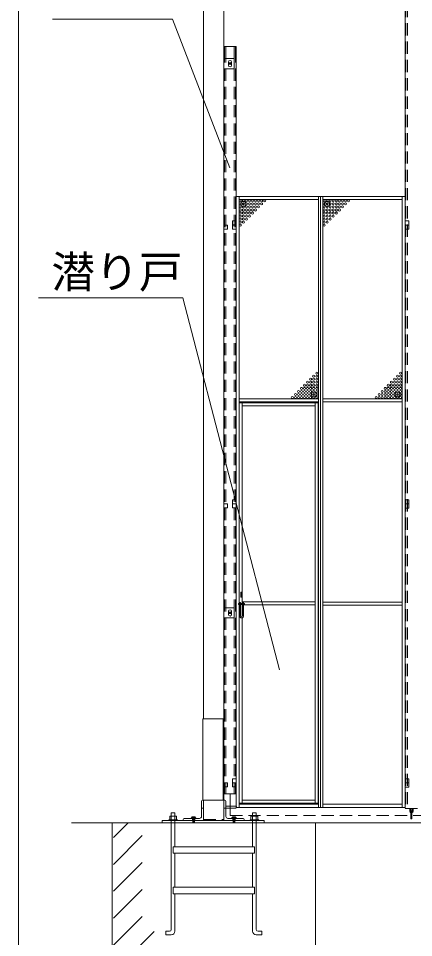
# Model space of a CAD drawing. Units: millimetres, scale not verified. Extents: x -12406 to 12406, y -8553 to 8553.
# Drawn here: x -12406 to -10462, y -5140 to -620 of the extents above; entities that cross this region are included whole.
import ezdxf
from ezdxf.enums import TextEntityAlignment as Align

# ---------------------------------------------------------------- set-up
doc = ezdxf.new("R2010")
doc.units = ezdxf.units.MM
doc.header["$LTSCALE"] = 50
doc.header["$PDMODE"] = 32
doc.header["$PDSIZE"] = 25
for name, pattern in [('CHAIN2', [12, 9, -1, 1, -1]), ('DASHED1', [1.8, 1.2, -0.6]), ('DOUBLE_CHAIN2', [12.8, 9, -1, 0.6, -0.6, 0.6, -1])]:
    doc.linetypes.add(name, pattern=pattern)
for name, color, linetype, lineweight in [('0-0_0', 7, 'Continuous', 9), ('0-5_CYG-144', 7, 'Continuous', 9), ('0-B_ﾒッｼュﾊﾟﾈﾙ用ﾌﾞﾛッｸ', 7, 'Continuous', 9)]:
    doc.layers.add(name, color=color, linetype=linetype, lineweight=lineweight)
doc.styles.add('ＭＳ ゴシック', font='')
doc.styles.get('ＭＳ ゴシック').set_extended_font_data('MS Gothic')

msp = doc.modelspace()

# ---------------------------------------------------------------- linework, layer by layer
at = {"layer": '0-0_0'}
for p, q in [((-12406.14, 8553.31), (-12406.14, -8553.31)), ((-12307.73, -1994.45), (-11596.85, -1994.45)), ((-11121.82, -3822.68), (-11596.85, -1994.45)), ((-11945.02, -4575.62), (-11945.02, -5575.62)), ((-11938.41, -4646.93), (-11866.49, -4575)), ((-10945.02, -4575.62), (-10945.02, -5575.62)), ((-11938.41, -4779.51), (-11797.41, -4638.51)), ((-11938.41, -4912.09), (-11797.41, -4771.09)), ((-11938.41, -5044.67), (-11797.41, -4903.67)), ((-11938.41, -5177.26), (-11797.41, -5036.26)), ((-11938.41, -5309.84), (-11738.81, -5110.24))]:
    msp.add_line(p, q, dxfattribs=at)
msp.add_lwpolyline([(-12239.03, -624.92), (-11647.42, -624.92), (-11365.99, -1355.35)], dxfattribs=at)
at = {"layer": '0-5_CYG-144'}
for p, q in [((-11495.01, -64), (-11495.01, -4063.67)), ((-10502.56, -4504.12), (-10502.56, -284.34)), ((-11395.02, -4563.62), (-11395.02, -463.97)), ((-11335.14, -757.78), (-11394.84, -757.78)), ((-11335.14, -4433.19), (-11335.14, -757.78)), ((-11392.55, -776.78), (-11395.02, -776.78)), ((-11394.84, -4433.19), (-11394.84, -776.78)), ((-11372.52, -834.94), (-11372.52, -850.94)), ((-11357.52, -834.94), (-11357.52, -850.94)), ((-11335.35, -1496.33), (-11335.35, -4499.33)), ((-10502.85, -1496.33), (-11335.35, -1496.33)), ((-11320.36, -4499.33), (-11320.36, -1496.33)), ((-10930.1, -1511.33), (-11320.36, -1511.33)), ((-10930.1, -4499.33), (-10930.1, -1496.33)), ((-10919.1, -4499.33), (-10919.1, -1496.33)), ((-10908.1, -4499.33), (-10908.1, -1496.33)), ((-10908.1, -1511.33), (-10517.85, -1511.33)), ((-10517.85, -4499.33), (-10517.85, -1496.33)), ((-10502.85, -1496.33), (-10502.85, -4499.33)), ((-11335.35, -1616.33), (-11352.35, -1616.33)), ((-10502.85, -1616.33), (-10485.85, -1616.33)), ((-11352.35, -1635.9), (-11335.35, -1635.9)), ((-11352.35, -1636.33), (-11335.35, -1636.33)), ((-10485.85, -1636.33), (-10502.85, -1636.33)), ((-10502.56, -1659.27), (-10502.56, -1639.27)), ((-10930.1, -2490.33), (-11320.36, -2490.33)), ((-10930.1, -2505.33), (-11320.36, -2505.33)), ((-10930.5, -2510.96), (-11320.36, -2510.96)), ((-11305.16, -2510.96), (-11305.16, -3496.65)), ((-10945.69, -2525.97), (-11305.16, -2525.97)), ((-10945.69, -2510.96), (-10945.69, -4478.33)), ((-10930.5, -2510.96), (-10930.5, -4484.33)), ((-10908.1, -2490.33), (-10517.85, -2490.33)), ((-10908.1, -2505.33), (-10517.85, -2505.33)), ((-11335.35, -2987.83), (-11352.35, -2987.83)), ((-11352.35, -3007.4), (-11335.14, -3007.4)), ((-11352.35, -3007.83), (-11335.35, -3007.83)), ((-10502.56, -3009.2), (-10502.56, -3029.2)), ((-11318.33, -3501.72), (-11323.39, -3501.72)), ((-11313.26, -3496.65), (-11303.14, -3496.65)), ((-11303.14, -3501.72), (-11313.26, -3501.72)), ((-10945.69, -3488.55), (-11305.16, -3488.55)), ((-11305.16, -3501.72), (-11305.16, -3561.48)), ((-11303.14, -3503.55), (-11305.16, -3503.55)), ((-11298.07, -3496.65), (-11293, -3496.65)), ((-10945.69, -3503.55), (-11298.07, -3503.55)), ((-10908.1, -3490.33), (-10517.85, -3490.33)), ((-10908.1, -3505.33), (-10517.85, -3505.33)), ((-11372.52, -3535.28), (-11372.52, -3551.28)), ((-11357.52, -3535.28), (-11357.52, -3551.28)), ((-11305.16, -3567.1), (-11305.16, -4478.33)), ((-11352.35, -4359.33), (-11335.35, -4359.33)), ((-11352.35, -4378.47), (-11335.14, -4378.47)), ((-11335.35, -4378.9), (-11352.35, -4378.9)), ((-11335.35, -4379.33), (-11352.35, -4379.33)), ((-11335.35, -4378.48), (-11352.28, -4378.48)), ((-10502.56, -4379.14), (-10502.56, -4399.13)), ((-11505.01, -4468.63), (-11505.01, -4543.63)), ((-11398.22, -4463.64), (-11500.02, -4463.64)), ((-11495.01, -4563.62), (-11495.01, -4463.64)), ((-11395.02, -4463.64), (-11390.02, -4463.64)), ((-11335.14, -4433.19), (-11394.84, -4433.19)), ((-11385.02, -4468.63), (-11385.02, -4543.63)), ((-10945.69, -4463.33), (-11305.16, -4463.33)), ((-11495.01, -4503.63), (-11505.01, -4503.63)), ((-11337.03, -4503.63), (-11395.02, -4503.63)), ((-11385.02, -4493.63), (-11337.03, -4493.63)), ((-10502.85, -4499.33), (-11335.35, -4499.33)), ((-11320.36, -4478.33), (-10930.1, -4478.33)), ((-11320.36, -4484.33), (-10930.1, -4484.33)), ((-10908.1, -4484.33), (-10517.85, -4484.33)), ((-10502.56, -4504.34), (-10442.56, -4504.34)), ((-10481.06, -4504.34), (-10481.06, -4517.84)), ((-10476.06, -4504.34), (-10476.06, -4517.84)), ((-10475.06, -4518.84), (-10475.06, -4553.84)), ((-10470.06, -4518.84), (-10470.06, -4553.84)), ((-10469.06, -4504.34), (-10469.06, -4517.84)), ((-10464.06, -4504.34), (-10464.06, -4517.84)), ((-11197.06, -4564), (-11698.52, -4564)), ((-11698.52, -4564), (-11698.52, -4575.5)), ((-11661.7, -4544.16), (-11661.7, -4560.07)), ((-11629.87, -4542.17), (-11659.72, -4542.17)), ((-11653.75, -5099.3), (-11653.75, -4528.19)), ((-11651.75, -4526.2), (-11637.82, -4526.2)), ((-11635.84, -4528.19), (-11635.84, -4693.35)), ((-11627.88, -4560.07), (-11627.88, -4544.16)), ((-11595.01, -4558.62), (-11595.01, -4563.62)), ((-11295.03, -4563.62), (-11595.01, -4563.62)), ((-11515.01, -4553.63), (-11590.01, -4553.63)), ((-11552.25, -4547.64), (-11552.25, -4551.62)), ((-11538.33, -4545.65), (-11550.27, -4545.65)), ((-11550.27, -4553.61), (-11550.27, -4563.56)), ((-11548.28, -4555.6), (-11540.32, -4553.61)), ((-11548.28, -4557.59), (-11540.32, -4555.6)), ((-11548.28, -4559.58), (-11540.32, -4557.59)), ((-11548.28, -4561.57), (-11540.32, -4559.58)), ((-11548.28, -4563.56), (-11540.32, -4561.57)), ((-11548.28, -4565.55), (-11540.32, -4563.56)), ((-11538.33, -4553.61), (-11538.33, -4563.56)), ((-11536.34, -4551.62), (-11536.34, -4547.64)), ((-11375.02, -4553.63), (-11300.03, -4553.63)), ((-11353.27, -4547.64), (-11353.27, -4551.62)), ((-11339.34, -4545.65), (-11351.28, -4545.65)), ((-11351.28, -4553.61), (-11351.28, -4563.56)), ((-11349.29, -4555.6), (-11341.33, -4553.61)), ((-11349.29, -4557.59), (-11341.33, -4555.6)), ((-11349.29, -4559.58), (-11341.33, -4557.59)), ((-11349.29, -4561.57), (-11341.33, -4559.58)), ((-11349.29, -4563.56), (-11341.33, -4561.57)), ((-11349.29, -4565.55), (-11341.33, -4563.56)), ((-11339.34, -4553.61), (-11339.34, -4563.56)), ((-11337.35, -4551.62), (-11337.35, -4547.64)), ((-11295.03, -4558.62), (-11295.03, -4563.62)), ((-11261.73, -4544.16), (-11261.73, -4560.07)), ((-11229.89, -4542.17), (-11259.74, -4542.17)), ((-11253.77, -4693.35), (-11253.77, -4528.2)), ((-11251.77, -4526.2), (-11237.86, -4526.2)), ((-11235.86, -4528.2), (-11235.86, -5099.3)), ((-11227.9, -4560.07), (-11227.9, -4544.16)), ((-11197.06, -4564), (-11197.06, -4575.5)), ((-12145.02, -4575.62), (3754.98, -4575.62)), ((-11698.52, -4575.5), (-11197.06, -4575.5)), ((-11548.28, -4567.54), (-11540.32, -4565.55)), ((-11548.28, -4569.53), (-11540.32, -4567.54)), ((-11548.28, -4571.52), (-11540.32, -4569.53)), ((-11548.28, -4573.51), (-11540.32, -4571.52)), ((-11548.28, -4575.5), (-11540.32, -4573.51)), ((-11349.29, -4567.54), (-11341.33, -4565.55)), ((-11349.29, -4569.53), (-11341.33, -4567.54)), ((-11349.29, -4571.52), (-11341.33, -4569.53)), ((-11349.29, -4573.51), (-11341.33, -4571.52)), ((-11349.29, -4575.5), (-11341.33, -4573.51)), ((-11635.84, -4725.18), (-11635.84, -4892.34)), ((-11253.77, -4892.34), (-11253.77, -4725.18)), ((-11635.84, -4924.18), (-11635.84, -5108.26)), ((-11253.77, -5108.26), (-11253.77, -4924.18)), ((-11653.75, -5126.16), (-11680.61, -5126.16)), ((-11235.86, -5126.16), (-11209, -5126.16))]:
    msp.add_line(p, q, dxfattribs=at)
at = {"layer": '0-5_CYG-144', "linetype": 'DASHED1'}
for p, q in [((-10500.25, -284.34), (-10500.25, -4504.34)), ((-10492.56, -284.34), (-10492.56, -4504.34)), ((-11392.55, -776.78), (-11392.55, -4433.19)), ((-11384.89, -776.78), (-11384.89, -4433.19)), ((-11345.09, -776.78), (-11345.09, -4433.19)), ((-11337.43, -776.78), (-11337.43, -4433.19)), ((-11495.01, -4559.12), (-11395.02, -4559.12)), ((-11364.22, -4539.85), (2974.18, -4539.85))]:
    msp.add_line(p, q, dxfattribs=at)
at = {"layer": '0-5_CYG-144', "linetype": 'DOUBLE_CHAIN2'}
for p, q in [((-11392.55, -776.78), (-11392.55, -757.78)), ((-11384.89, -776.78), (-11384.89, -757.78)), ((-11345.09, -776.78), (-11345.09, -757.78)), ((-11337.43, -776.78), (-11337.43, -757.78)), ((-11364.22, -4433.4), (-11364.22, -4539.85))]:
    msp.add_line(p, q, dxfattribs=at)
at = {"layer": '0-5_CYG-144', "linetype": 'CHAIN2'}
for p, q in [((-11369.97, -842.35), (-11360.01, -842.35)), ((-11364.99, -837.38), (-11364.99, -847.33)), ((-11369.97, -3542.69), (-11360.01, -3542.69)), ((-11364.99, -3537.72), (-11364.99, -3547.67))]:
    msp.add_line(p, q, dxfattribs=at)
at = {"layer": '0-5_CYG-144'}
for points in [[(-11395.02, -867.94), (-11345.03, -867.94), (-11345.03, -817.94), (-11395.02, -817.94)], [(-11335.14, -1656.23), (-11352.35, -1656.23), (-11352.35, -1616.33)], [(-10485.85, -1616.33), (-10485.85, -1656.33), (-10502.56, -1656.33)], [(-11394.84, -1656.23), (-11377.62, -1656.23), (-11377.62, -1636.33), (-11394.84, -1636.33)], [(-11394.84, -3027.3), (-11377.62, -3027.3), (-11377.62, -3007.4), (-11394.84, -3007.4)], [(-11335.14, -3027.3), (-11352.35, -3027.3), (-11352.35, -2987.83)], [(-10502.85, -2987.83), (-10485.85, -2987.83), (-10485.85, -3007.83), (-10502.85, -3007.83)], [(-10502.56, -3027.83), (-10485.85, -3027.83), (-10485.85, -3007.83), (-10502.56, -3007.83)], [(-11395.02, -3568.28), (-11345.03, -3568.28), (-11345.03, -3518.29), (-11395.02, -3518.29)], [(-11323.39, -3501.72), (-11323.39, -3496.65), (-11318.33, -3496.65)], [(-11313.26, -3557.44), (-11313.26, -3491.59), (-11318.33, -3491.59), (-11318.33, -3557.44)], [(-11298.07, -3557.44), (-11298.07, -3491.59), (-11303.14, -3491.59), (-11303.14, -3557.44)], [(-11293, -3496.65), (-11293, -3501.72), (-11298.07, -3501.72)], [(-11398.22, -4463.64), (-11398.22, -4063.67), (-11498.22, -4063.67), (-11498.22, -4463.64)], [(-11394.84, -4398.37), (-11377.62, -4398.37), (-11377.62, -4378.47), (-11394.84, -4378.47)], [(-11335.14, -4398.37), (-11352.35, -4398.37), (-11352.35, -4359.33)], [(-10502.85, -4379.33), (-10485.85, -4379.33), (-10485.85, -4359.33), (-10502.85, -4359.33)], [(-10502.56, -4399.33), (-10485.85, -4399.33), (-10485.85, -4379.34), (-10502.56, -4379.34)], [(-11540.32, -4545.65), (-11540.32, -4575.5), (-11548.28, -4575.5), (-11548.28, -4545.65)], [(-11341.33, -4545.65), (-11341.33, -4575.5), (-11349.29, -4575.5), (-11349.29, -4545.65)], [(-11680.61, -5126.16), (-11680.61, -5108.26), (-11662.7, -5108.26)], [(-11209, -5126.16), (-11209, -5108.26), (-11226.9, -5108.26)]]:
    msp.add_lwpolyline(points, dxfattribs=at)
for points in [[(-11307.18, -3440.94), (-11307.18, -3466.26), (-11312.25, -3466.26), (-11312.25, -3440.94)], [(-11665.69, -4560.07), (-11623.9, -4560.07), (-11623.9, -4564.05), (-11665.69, -4564.05)], [(-11556.23, -4553.61), (-11532.36, -4553.61), (-11532.36, -4551.62), (-11556.23, -4551.62)], [(-11357.25, -4553.61), (-11333.37, -4553.61), (-11333.37, -4551.62), (-11357.25, -4551.62)], [(-11265.71, -4560.07), (-11223.92, -4560.07), (-11223.92, -4564.05), (-11265.71, -4564.05)], [(-11644.79, -4725.18), (-11244.82, -4725.18), (-11244.82, -4693.35), (-11644.79, -4693.35)], [(-11644.79, -4924.18), (-11244.82, -4924.18), (-11244.82, -4892.34), (-11644.79, -4892.34)]]:
    msp.add_lwpolyline(points, close=True, dxfattribs=at)
for centre in [(-11364.99, -842.35), (-11364.99, -3542.69)]:
    msp.add_circle(centre, 4.97, dxfattribs=at)
for centre, radius, start, end in [((-11365.02, -834.94), 7.5, 0, 180), ((-11365.02, -850.94), 7.5, 180, 0), ((-11365.02, -3535.28), 7.5, 0, 180), ((-11365.02, -3551.28), 7.5, 180, 0), ((-11308.2, -3557.44), 10.13, 180, 0), ((-11308.2, -3557.44), 5.07, 180, 0), ((-11500.02, -4468.63), 5, 90, 180), ((-11390.02, -4468.63), 5, 0, 90), ((-11337.03, -4498.63), 5, 270, 90), ((-10472.56, -4517.84), 8.5, 180, 252.895), ((-10472.56, -4517.84), 3.5, 180, 224.415), ((-10472.56, -4518.84), 2.5, 0, 180), ((-10472.56, -4517.84), 8.5, 287.105, 0), ((-10472.56, -4517.84), 3.5, 315.585, 0), ((-11659.72, -4544.16), 1.99, 90, 180), ((-11651.75, -4528.19), 1.99, 90, 180), ((-11637.82, -4528.19), 1.99, 0, 90), ((-11629.87, -4544.16), 1.99, 0, 90), ((-11590.01, -4558.62), 5, 90, 180), ((-11550.27, -4547.64), 1.99, 90, 180), ((-11538.33, -4547.64), 1.99, 0, 90), ((-11515.01, -4543.63), 10, 270, 0), ((-11375.02, -4543.63), 10, 180, 270), ((-11351.28, -4547.64), 1.99, 90, 180), ((-11339.34, -4547.64), 1.99, 0, 90), ((-11300.03, -4558.62), 5, 0, 90), ((-11259.74, -4544.16), 1.99, 90, 180), ((-11251.77, -4528.2), 2, 90, 180), ((-11237.86, -4528.2), 2, 0, 90), ((-11229.89, -4544.16), 1.99, 0, 90), ((-10472.56, -4553.84), 2.5, 180, 0), ((-11662.7, -5099.3), 8.96, 270, 0), ((-11226.9, -5099.3), 8.96, 180, 270), ((-11653.75, -5108.26), 17.91, 270, 0), ((-11235.86, -5108.26), 17.91, 180, 270)]:
    msp.add_arc(centre, radius, start, end, dxfattribs=at)
at = {"layer": '0-B_ﾒッｼュﾊﾟﾈﾙ用ﾌﾞﾛッｸ'}
for centre in [(-11314.35, -1517.33), (-11314.35, -1532.33), (-11299.35, -1517.33), (-11299.35, -1532.33), (-11284.35, -1517.33), (-11284.35, -1532.33), (-11269.35, -1517.33), (-11269.35, -1532.33), (-11254.35, -1517.33), (-11254.35, -1532.33), (-11239.35, -1517.33), (-11239.35, -1532.33), (-11224.35, -1517.33), (-11224.35, -1532.33), (-11209.35, -1517.33), (-11209.35, -1532.33), (-11194.35, -1517.33), (-10902.1, -1517.33), (-10902.1, -1532.33), (-10887.1, -1517.33), (-10887.1, -1532.33), (-10872.11, -1517.33), (-10872.11, -1532.33), (-10857.1, -1517.33), (-10857.1, -1532.33), (-10842.1, -1517.33), (-10842.1, -1532.33), (-10827.1, -1517.33), (-10827.1, -1532.33), (-10812.1, -1517.33), (-10812.1, -1532.33), (-10797.11, -1517.33), (-10797.11, -1532.33), (-10782.1, -1517.33), (-11314.35, -1547.33), (-11314.35, -1562.33), (-11314.35, -1577.33), (-11299.35, -1547.33), (-11299.35, -1562.33), (-11299.35, -1577.33), (-11284.35, -1547.33), (-11284.35, -1562.33), (-11284.35, -1577.33), (-11269.35, -1547.33), (-11269.35, -1562.33), (-11269.35, -1577.33), (-11254.35, -1547.33), (-11254.35, -1562.33), (-11254.35, -1577.33), (-11239.35, -1547.33), (-11239.35, -1562.33), (-11224.35, -1547.33), (-10902.1, -1547.33), (-10902.1, -1562.33), (-10902.1, -1577.33), (-10887.1, -1547.33), (-10887.1, -1562.33), (-10887.1, -1577.33), (-10872.11, -1547.33), (-10872.11, -1562.33), (-10872.11, -1577.33), (-10857.1, -1547.33), (-10857.1, -1562.33), (-10857.1, -1577.33), (-10842.1, -1547.33), (-10842.1, -1562.33), (-10842.1, -1577.33), (-10827.1, -1547.33), (-10827.1, -1562.33), (-10812.1, -1547.33), (-11314.35, -1592.33), (-11314.35, -1607.33), (-11314.35, -1622.33), (-11299.35, -1592.33), (-11299.35, -1607.33), (-11299.35, -1622.33), (-11284.35, -1592.33), (-11284.35, -1607.33), (-11269.35, -1592.33), (-10902.1, -1592.33), (-10902.1, -1607.33), (-10902.1, -1622.33), (-10887.1, -1592.33), (-10887.1, -1607.33), (-10887.1, -1622.33), (-10872.11, -1592.33), (-10872.11, -1607.33), (-10857.1, -1592.33), (-11314.35, -1637.33), (-10902.1, -1637.33), (-10968.35, -2394.33), (-10953.36, -2379.33), (-10953.36, -2394.33), (-10938.35, -2364.33), (-10938.35, -2379.33), (-10938.35, -2394.33), (-10556.1, -2394.33), (-10541.1, -2379.33), (-10541.1, -2394.33), (-10526.1, -2364.33), (-10526.1, -2379.33), (-10526.1, -2394.33), (-11013.35, -2439.33), (-10998.35, -2424.33), (-10998.35, -2439.33), (-10983.35, -2409.33), (-10983.35, -2424.33), (-10983.35, -2439.33), (-10968.35, -2409.33), (-10968.35, -2424.33), (-10968.35, -2439.33), (-10953.36, -2409.33), (-10953.36, -2424.33), (-10953.36, -2439.33), (-10938.35, -2409.33), (-10938.35, -2424.33), (-10938.35, -2439.33), (-10601.1, -2439.33), (-10586.11, -2424.33), (-10586.11, -2439.33), (-10571.1, -2409.33), (-10571.1, -2424.33), (-10571.1, -2439.33), (-10556.1, -2409.33), (-10556.1, -2424.33), (-10556.1, -2439.33), (-10541.1, -2409.33), (-10541.1, -2424.33), (-10541.1, -2439.33), (-10526.1, -2409.33), (-10526.1, -2424.33), (-10526.1, -2439.33), (-11058.35, -2484.33), (-11043.35, -2469.33), (-11043.35, -2484.33), (-11028.36, -2454.33), (-11028.36, -2469.33), (-11028.36, -2484.33), (-11013.35, -2454.33), (-11013.35, -2469.33), (-11013.35, -2484.33), (-10998.35, -2454.33), (-10998.35, -2469.33), (-10998.35, -2484.33), (-10983.35, -2454.33), (-10983.35, -2469.33), (-10983.35, -2484.33), (-10968.35, -2454.33), (-10968.35, -2469.33), (-10968.35, -2484.33), (-10953.36, -2454.33), (-10953.36, -2469.33), (-10953.36, -2484.33), (-10938.35, -2454.33), (-10938.35, -2469.33), (-10938.35, -2484.33), (-10646.1, -2484.33), (-10631.1, -2469.33), (-10631.1, -2484.33), (-10616.1, -2454.33), (-10616.1, -2469.33), (-10616.1, -2484.33), (-10601.1, -2454.33), (-10601.1, -2469.33), (-10601.1, -2484.33), (-10586.11, -2454.33), (-10586.11, -2469.33), (-10586.11, -2484.33), (-10571.1, -2454.33), (-10571.1, -2469.33), (-10571.1, -2484.33), (-10556.1, -2454.33), (-10556.1, -2469.33), (-10556.1, -2484.33), (-10541.1, -2454.33), (-10541.1, -2469.33), (-10541.1, -2484.33), (-10526.1, -2454.33), (-10526.1, -2469.33), (-10526.1, -2484.33)]:
    msp.add_circle(centre, 5, dxfattribs=at)
for p in [(-11299.35, -1532.33), (-10887.1, -1532.33), (-10953.36, -2469.33), (-10541.1, -2469.33)]:
    msp.add_point(p, dxfattribs=at)

# ---------------------------------------------------------------- texts
at = {"layer": '0-0_0', "style": 'ＭＳ ゴシック'}
msp.add_text('潜り戸', height=157.7, dxfattribs=at).set_placement((-12243.78, -1992.81), align=Align.BOTTOM_LEFT)

doc.saveas('drawing.dxf')
